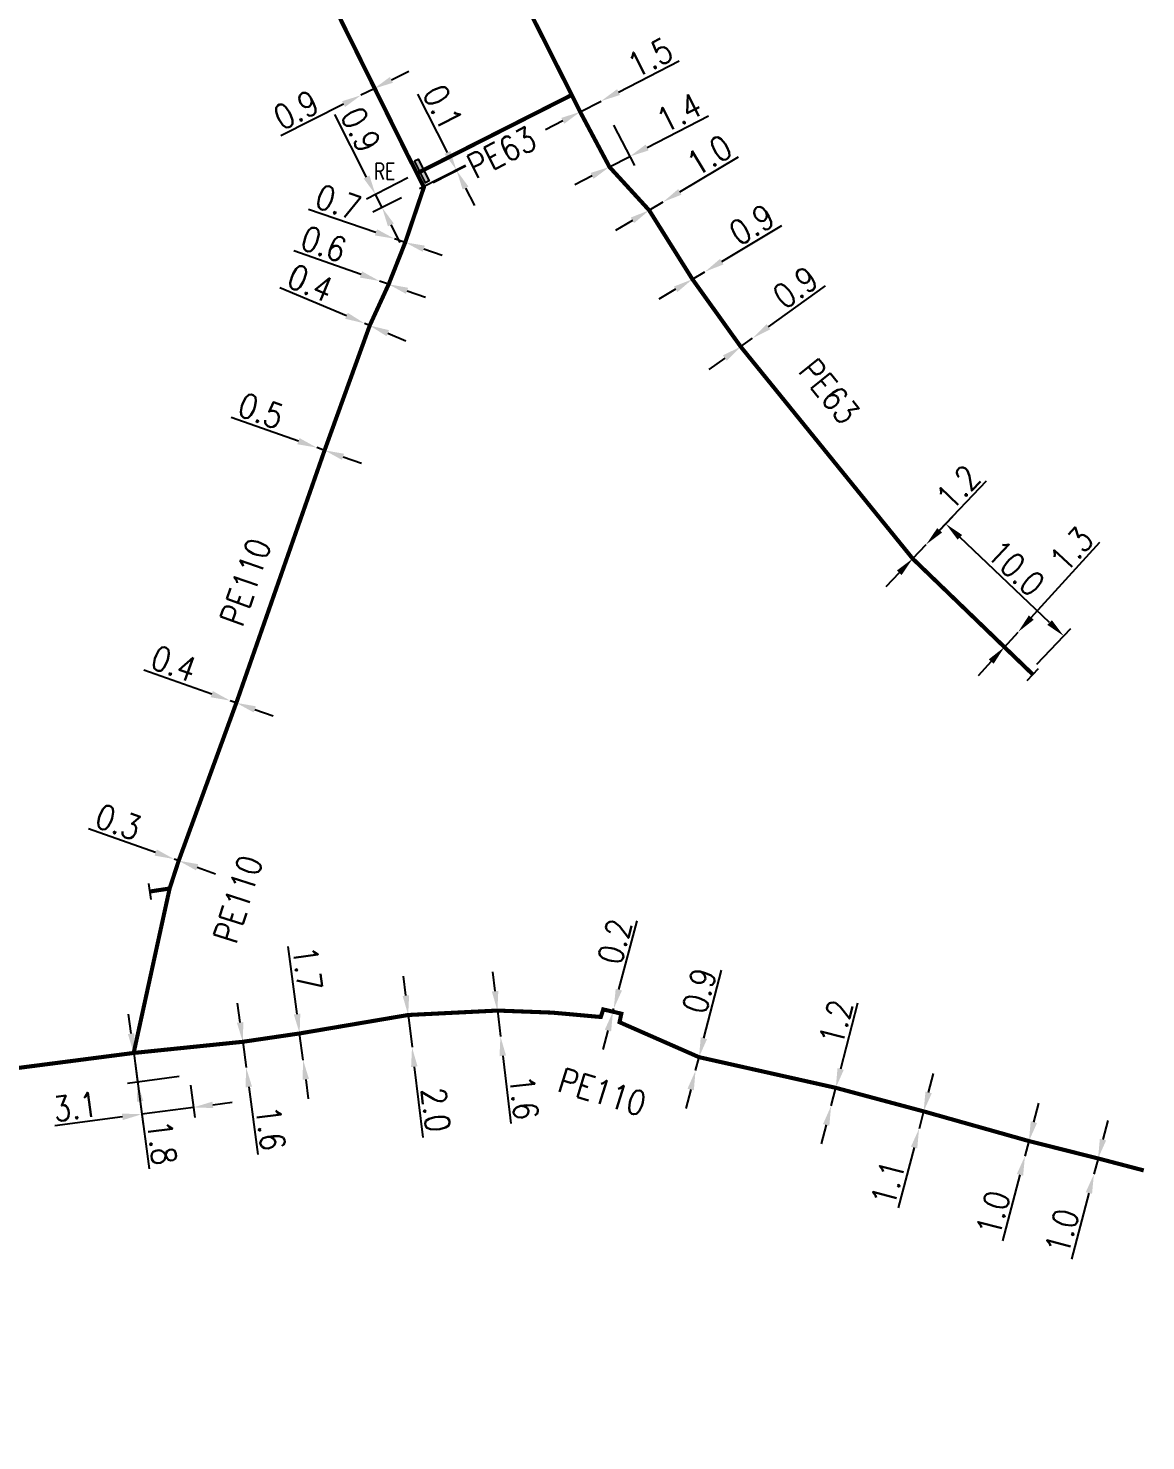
# Model space of a CAD drawing. Header units: millimetres. Extents: x 108996 to 110000, y 121000 to 122001.
# Drawn here: x 109931.5 to 110000.1, y 121581.3 to 121668 of the extents above; entities that cross this region are included whole.
import ezdxf
from ezdxf.enums import TextEntityAlignment as Align

# ---------------------------------------------------------------- set-up
doc = ezdxf.new("R2010")
doc.units = ezdxf.units.MM
doc.header["$PDMODE"] = 34
doc.linetypes.add('L_100_PE', pattern=[14, 10, -1.5, 1, -1.5])
doc.layers.get('0').update_dxf_attribs({"linetype": 'CONTINUOUS'})
doc.layers.get('Defpoints').update_dxf_attribs({"linetype": 'CONTINUOUS'})
doc.layers.add('L_140', color=3, linetype='CONTINUOUS')
doc.layers.add('L_340', color=7, linetype='CONTINUOUS')
doc.styles.get("Standard").update_dxf_attribs({"font": 'romans.shx', "width": 0.85})
doc.dimstyles.get("Standard").update_dxf_attribs({"dimtxt": 1.5, "dimasz": 1.2, "dimexe": 0.625, "dimexo": 0.625, "dimgap": 0.25, "dimtad": 1, "dimdec": 1, "dimzin": 0, "dimdsep": 46, "dimtxsty": 'Standard', "dimcen": -0.5, "dimadec": 0, "dimazin": 0, "dimtfac": 1, "dimtdec": 1, "dimtmove": 0, "dimatfit": 3, "dimfxl": 0, "dimtolj": 1, "dimtzin": 0, "dimarcsym": 0})

# ---------------------------------------------------------------- blocks, each defined once
blk = doc.blocks.new('*D28')
at = {"layer": 'Defpoints', "color": 0, "linetype": 'Continuous', "transparency": 16777216}
for p in [(109937.982, 121605.098), (109938.219, 121603.313), (109941.391, 121603.734)]:
    blk.add_point(p, dxfattribs=at)
at = {"layer": 'L_140', "color": 0, "linetype": 'Continuous', "lineweight": -2, "transparency": 16777216}
for p, q in [((109937.824, 121606.287), (109937.667, 121607.477)), ((109937.982, 121605.098), (109938.219, 121603.313)), ((109938.602, 121605.18), (109938.602, 121605.18)), ((109940.771, 121603.652), (109937.599, 121603.231)), ((109938.376, 121602.124), (109938.927, 121597.971))]:
    blk.add_line(p, q, dxfattribs=at)
at = {"layer": 'L_140', "color": 0, "linetype": 'Continuous', "transparency": 16777216}
for points in [[(109938.023, 121606.313), (109937.626, 121606.261), (109937.982, 121605.098)], [(109938.574, 121602.15), (109938.178, 121602.097), (109938.219, 121603.313)]]:
    blk.add_solid(points, dxfattribs=at)
at = {"layer": 'L_140', "color": 0, "linetype": 'Continuous', "transparency": 16777216, "insert": (109939.722, 121599.584), "char_height": 1.5, "attachment_point": 5, "rotation": 277.55012}
blk.add_mtext('\\A1;1.8', dxfattribs=at)
blk = doc.blocks.new('*D29')
at = {"layer": 'Defpoints', "color": 0, "linetype": 'Continuous', "transparency": 16777216}
for p in [(109937.982, 121605.098), (109941.391, 121603.734), (109941.653, 121601.754)]:
    blk.add_point(p, dxfattribs=at)
at = {"layer": 'L_140', "color": 0, "linetype": 'Continuous', "lineweight": -2, "transparency": 16777216}
for p, q in [((109938.064, 121604.478), (109938.563, 121600.713)), ((109941.473, 121603.114), (109941.735, 121601.134)), ((109941.653, 121601.754), (109938.481, 121601.333)), ((109942.843, 121601.911), (109944.032, 121602.069)), ((109937.291, 121601.175), (109933.138, 121600.625))]:
    blk.add_line(p, q, dxfattribs=at)
at = {"layer": 'L_140', "color": 0, "linetype": 'Continuous', "transparency": 16777216}
for points in [[(109942.817, 121602.109), (109942.869, 121601.713), (109941.653, 121601.754)], [(109937.265, 121601.374), (109937.318, 121600.977), (109938.481, 121601.333)]]:
    blk.add_solid(points, dxfattribs=at)
at = {"layer": 'L_140', "color": 0, "linetype": 'Continuous', "transparency": 16777216, "insert": (109934.398, 121601.801), "char_height": 1.5, "attachment_point": 5, "rotation": 7.55012}
blk.add_mtext('\\A1;3.1', dxfattribs=at)
blk = doc.blocks.new('*D56')
at = {"layer": 'Defpoints', "color": 0, "linetype": 'Continuous', "transparency": 16777216}
for p in [(109955.376, 121659.124), (109954.98, 121657.915), (109953.232, 121657.029)]:
    blk.add_point(p, dxfattribs=at)
at = {"layer": 'L_140', "color": 0, "linetype": 'Continuous', "lineweight": -2, "transparency": 16777216}
for p, q in [((109952.283, 121658.902), (109950.334, 121662.747)), ((109954.819, 121658.842), (109952.268, 121657.549)), ((109954.423, 121657.632), (109952.675, 121656.746)), ((109953.232, 121657.029), (109952.825, 121657.831)), ((109953.775, 121655.958), (109954.317, 121654.888))]:
    blk.add_line(p, q, dxfattribs=at)
at = {"layer": 'L_140', "color": 0, "linetype": 'Continuous', "transparency": 16777216}
for points in [[(109952.461, 121658.992), (109952.104, 121658.811), (109952.825, 121657.831)], [(109953.953, 121656.049), (109953.596, 121655.868), (109953.232, 121657.029)]]:
    blk.add_solid(points, dxfattribs=at)
at = {"layer": 'L_140', "color": 0, "linetype": 'Continuous', "transparency": 16777216, "insert": (109951.929, 121661.812), "char_height": 1.5, "attachment_point": 5, "rotation": 296.87646}
blk.add_mtext('\\A1;0.9', dxfattribs=at)
blk = doc.blocks.new('*D57')
at = {"layer": 'Defpoints', "color": 0, "linetype": 'Continuous', "transparency": 16777216}
for p in [(109953.995, 121655.113), (109953.995, 121655.113), (109954.657, 121654.886)]:
    blk.add_point(p, dxfattribs=at)
at = {"layer": 'L_140', "color": 0, "linetype": 'Continuous', "lineweight": -2, "transparency": 16777216}
for p, q in [((109952.86, 121655.501), (109948.724, 121656.916)), ((109954.657, 121654.886), (109953.995, 121655.113)), ((109955.793, 121654.498), (109956.928, 121654.109))]:
    blk.add_line(p, q, dxfattribs=at)
at = {"layer": 'L_140', "color": 0, "linetype": 'Continuous', "transparency": 16777216}
for points in [[(109952.924, 121655.69), (109952.795, 121655.312), (109953.995, 121655.113)], [(109955.858, 121654.687), (109955.728, 121654.308), (109954.657, 121654.886)]]:
    blk.add_solid(points, dxfattribs=at)
at = {"layer": 'L_140', "color": 0, "linetype": 'Continuous', "transparency": 16777216, "insert": (109950.548, 121657.349), "char_height": 1.5, "attachment_point": 5, "rotation": 341.11273}
blk.add_mtext('\\A1;0.7', dxfattribs=at)
blk = doc.blocks.new('*D58')
at = {"layer": 'Defpoints', "color": 0, "linetype": 'Continuous', "transparency": 16777216}
for p in [(109952.152, 121649.913), (109952.152, 121649.913), (109952.475, 121649.777)]:
    blk.add_point(p, dxfattribs=at)
at = {"layer": 'L_140', "color": 0, "linetype": 'Continuous', "lineweight": -2, "transparency": 16777216}
for p, q in [((109951.046, 121650.378), (109946.961, 121652.098)), ((109952.475, 121649.777), (109952.152, 121649.913)), ((109953.581, 121649.312), (109954.687, 121648.846))]:
    blk.add_line(p, q, dxfattribs=at)
at = {"layer": 'L_140', "color": 0, "linetype": 'Continuous', "transparency": 16777216}
for points in [[(109951.124, 121650.563), (109950.968, 121650.194), (109952.152, 121649.913)], [(109953.658, 121649.496), (109953.503, 121649.127), (109952.475, 121649.777)]]:
    blk.add_solid(points, dxfattribs=at)
at = {"layer": 'L_140', "color": 0, "linetype": 'Continuous', "transparency": 16777216, "insert": (109948.838, 121652.392), "char_height": 1.5, "attachment_point": 5, "rotation": 337.17592}
blk.add_mtext('\\A1;0.4', dxfattribs=at)
blk = doc.blocks.new('*D59')
at = {"layer": 'Defpoints', "color": 0, "linetype": 'Continuous', "transparency": 16777216}
for p in [(109949.231, 121642.278), (109949.231, 121642.278), (109949.703, 121642.113)]:
    blk.add_point(p, dxfattribs=at)
at = {"layer": 'L_140', "color": 0, "linetype": 'Continuous', "lineweight": -2, "transparency": 16777216}
for p, q in [((109948.099, 121642.676), (109943.974, 121644.123)), ((109949.703, 121642.113), (109949.231, 121642.278)), ((109950.835, 121641.716), (109951.967, 121641.318))]:
    blk.add_line(p, q, dxfattribs=at)
at = {"layer": 'L_140', "color": 0, "linetype": 'Continuous', "transparency": 16777216}
for points in [[(109948.165, 121642.864), (109948.032, 121642.487), (109949.231, 121642.278)], [(109950.901, 121641.904), (109950.769, 121641.527), (109949.703, 121642.113)]]:
    blk.add_solid(points, dxfattribs=at)
at = {"layer": 'L_140', "color": 0, "linetype": 'Continuous', "transparency": 16777216, "insert": (109945.801, 121644.542), "char_height": 1.5, "attachment_point": 5, "rotation": 340.66739}
blk.add_mtext('\\A1;0.5', dxfattribs=at)
blk = doc.blocks.new('*D60')
at = {"layer": 'Defpoints', "color": 0, "linetype": 'Continuous', "transparency": 16777216}
for p in [(109943.908, 121626.736), (109943.908, 121626.736), (109944.285, 121626.603)]:
    blk.add_point(p, dxfattribs=at)
at = {"layer": 'L_140', "color": 0, "linetype": 'Continuous', "lineweight": -2, "transparency": 16777216}
for p, q in [((109942.777, 121627.136), (109938.598, 121628.614)), ((109944.285, 121626.603), (109943.908, 121626.736)), ((109945.417, 121626.203), (109946.548, 121625.803))]:
    blk.add_line(p, q, dxfattribs=at)
at = {"layer": 'L_140', "color": 0, "linetype": 'Continuous', "transparency": 16777216}
for points in [[(109942.844, 121627.325), (109942.71, 121626.948), (109943.908, 121626.736)], [(109945.483, 121626.391), (109945.35, 121626.014), (109944.285, 121626.603)]]:
    blk.add_solid(points, dxfattribs=at)
at = {"layer": 'L_140', "color": 0, "linetype": 'Continuous', "transparency": 16777216, "insert": (109940.455, 121629.018), "char_height": 1.5, "attachment_point": 5, "rotation": 340.52329}
blk.add_mtext('\\A1;0.4', dxfattribs=at)
blk = doc.blocks.new('*D61')
at = {"layer": 'Defpoints', "color": 0, "linetype": 'Continuous', "transparency": 16777216}
for p in [(109940.463, 121617.007), (109940.463, 121617.007), (109940.746, 121616.906)]:
    blk.add_point(p, dxfattribs=at)
at = {"layer": 'L_140', "color": 0, "linetype": 'Continuous', "lineweight": -2, "transparency": 16777216}
for p, q in [((109939.332, 121617.408), (109935.213, 121618.869)), ((109940.746, 121616.906), (109940.463, 121617.007)), ((109941.877, 121616.505), (109943.008, 121616.104))]:
    blk.add_line(p, q, dxfattribs=at)
at = {"layer": 'L_140', "color": 0, "linetype": 'Continuous', "transparency": 16777216}
for points in [[(109939.399, 121617.596), (109939.266, 121617.219), (109940.463, 121617.007)], [(109941.944, 121616.693), (109941.81, 121616.317), (109940.746, 121616.906)]]:
    blk.add_solid(points, dxfattribs=at)
at = {"layer": 'L_140', "color": 0, "linetype": 'Continuous', "transparency": 16777216, "insert": (109937.041, 121619.282), "char_height": 1.5, "attachment_point": 5, "rotation": 340.46584}
blk.add_mtext('\\A1;0.3', dxfattribs=at)
blk = doc.blocks.new('*D62')
at = {"layer": 'Defpoints', "color": 0, "linetype": 'Continuous', "transparency": 16777216}
for p in [(109951.936, 121663.92), (109951.936, 121663.92), (109954.79, 121660.28)]:
    blk.add_point(p, dxfattribs=at)
at = {"layer": 'L_140', "color": 0, "linetype": 'Continuous', "lineweight": -2, "transparency": 16777216}
for p, q in [((109954.508, 121660.838), (109952.457, 121664.885)), ((109953.81, 121664.87), (109954.88, 121665.412)), ((109952.739, 121664.327), (109951.936, 121663.92)), ((109950.866, 121663.378), (109947.021, 121661.429))]:
    blk.add_line(p, q, dxfattribs=at)
at = {"layer": 'L_140', "color": 0, "linetype": 'Continuous', "transparency": 16777216}
for points in [[(109953.719, 121665.048), (109953.9, 121664.691), (109952.739, 121664.327)], [(109950.776, 121663.556), (109950.956, 121663.2), (109951.936, 121663.92)]]:
    blk.add_solid(points, dxfattribs=at)
at = {"layer": 'L_140', "color": 0, "linetype": 'Continuous', "transparency": 16777216, "insert": (109947.956, 121663.024), "char_height": 1.5, "attachment_point": 5, "rotation": 26.87646}
blk.add_mtext('\\A1;0.9', dxfattribs=at)
blk = doc.blocks.new('*D63')
at = {"layer": 'Defpoints', "color": 0, "linetype": 'Continuous', "transparency": 16777216}
for p in [(109953.074, 121652.513), (109953.074, 121652.513), (109953.639, 121652.312)]:
    blk.add_point(p, dxfattribs=at)
at = {"layer": 'L_140', "color": 0, "linetype": 'Continuous', "lineweight": -2, "transparency": 16777216}
for p, q in [((109951.943, 121652.914), (109947.822, 121654.374)), ((109953.639, 121652.312), (109953.074, 121652.513)), ((109954.77, 121651.911), (109955.901, 121651.511))]:
    blk.add_line(p, q, dxfattribs=at)
at = {"layer": 'L_140', "color": 0, "linetype": 'Continuous', "transparency": 16777216}
for points in [[(109952.009, 121653.102), (109951.876, 121652.725), (109953.074, 121652.513)], [(109954.837, 121652.1), (109954.703, 121651.723), (109953.639, 121652.312)]]:
    blk.add_solid(points, dxfattribs=at)
at = {"layer": 'L_140', "color": 0, "linetype": 'Continuous', "transparency": 16777216, "insert": (109949.651, 121654.787), "char_height": 1.5, "attachment_point": 5, "rotation": 340.48361}
blk.add_mtext('\\A1;0.6', dxfattribs=at)
blk = doc.blocks.new('*D64')
at = {"layer": 'Defpoints', "color": 0, "linetype": 'Continuous', "transparency": 16777216}
for p in [(109944.68, 121605.784), (109944.89, 121604.197), (109944.89, 121604.197)]:
    blk.add_point(p, dxfattribs=at)
at = {"layer": 'L_140', "color": 0, "linetype": 'Continuous', "lineweight": -2, "transparency": 16777216}
for p, q in [((109944.522, 121606.973), (109944.364, 121608.163)), ((109944.68, 121605.784), (109944.89, 121604.197)), ((109945.048, 121603.008), (109945.598, 121598.855))]:
    blk.add_line(p, q, dxfattribs=at)
at = {"layer": 'L_140', "color": 0, "linetype": 'Continuous', "transparency": 16777216}
for points in [[(109944.72, 121606.999), (109944.324, 121606.947), (109944.68, 121605.784)], [(109945.246, 121603.034), (109944.849, 121602.982), (109944.89, 121604.197)]]:
    blk.add_solid(points, dxfattribs=at)
at = {"layer": 'L_140', "color": 0, "linetype": 'Continuous', "transparency": 16777216, "insert": (109946.393, 121600.468), "char_height": 1.5, "attachment_point": 5, "rotation": 277.55012}
blk.add_mtext('\\A1;1.6', dxfattribs=at)
blk = doc.blocks.new('*D65')
at = {"layer": 'Defpoints', "color": 0, "linetype": 'Continuous', "transparency": 16777216}
for p in [(109948.172, 121606.297), (109948.389, 121604.661), (109948.389, 121604.661)]:
    blk.add_point(p, dxfattribs=at)
at = {"layer": 'L_140', "color": 0, "linetype": 'Continuous', "lineweight": -2, "transparency": 16777216}
for p, q in [((109948.015, 121607.487), (109947.464, 121611.639)), ((109948.389, 121604.661), (109948.172, 121606.297)), ((109948.547, 121603.472), (109948.705, 121602.282))]:
    blk.add_line(p, q, dxfattribs=at)
at = {"layer": 'L_140', "color": 0, "linetype": 'Continuous', "transparency": 16777216}
for points in [[(109948.213, 121607.513), (109947.816, 121607.46), (109948.172, 121606.297)], [(109948.745, 121603.498), (109948.349, 121603.445), (109948.389, 121604.661)]]:
    blk.add_solid(points, dxfattribs=at)
at = {"layer": 'L_140', "color": 0, "linetype": 'Continuous', "transparency": 16777216, "insert": (109948.652, 121610.289), "char_height": 1.5, "attachment_point": 5, "rotation": 277.55012}
blk.add_mtext('\\A1;1.7', dxfattribs=at)
blk = doc.blocks.new('*D66')
at = {"layer": 'Defpoints', "color": 0, "linetype": 'Continuous', "transparency": 16777216}
for p in [(109954.838, 121607.43), (109955.073, 121605.444), (109955.073, 121605.444)]:
    blk.add_point(p, dxfattribs=at)
at = {"layer": 'L_140', "color": 0, "linetype": 'Continuous', "lineweight": -2, "transparency": 16777216}
for p, q in [((109954.697, 121608.621), (109954.556, 121609.813)), ((109954.838, 121607.43), (109955.073, 121605.444)), ((109955.214, 121604.252), (109955.728, 121599.911))]:
    blk.add_line(p, q, dxfattribs=at)
at = {"layer": 'L_140', "color": 0, "linetype": 'Continuous', "transparency": 16777216}
for points in [[(109954.895, 121608.645), (109954.498, 121608.598), (109954.838, 121607.43)], [(109955.412, 121604.275), (109955.015, 121604.228), (109955.073, 121605.444)]]:
    blk.add_solid(points, dxfattribs=at)
at = {"layer": 'L_140', "color": 0, "linetype": 'Continuous', "transparency": 16777216, "insert": (109956.534, 121601.603), "char_height": 1.5, "attachment_point": 5, "rotation": 276.74913}
blk.add_mtext('\\A1;2.0', dxfattribs=at)
blk = doc.blocks.new('*D67')
at = {"layer": 'Defpoints', "color": 0, "linetype": 'Continuous', "transparency": 16777216}
for p in [(109960.315, 121607.702), (109960.503, 121606.113), (109960.503, 121606.113)]:
    blk.add_point(p, dxfattribs=at)
at = {"layer": 'L_140', "color": 0, "linetype": 'Continuous', "lineweight": -2, "transparency": 16777216}
for p, q in [((109960.174, 121608.893), (109960.033, 121610.085)), ((109960.315, 121607.702), (109960.503, 121606.113)), ((109960.644, 121604.921), (109961.136, 121600.761))]:
    blk.add_line(p, q, dxfattribs=at)
at = {"layer": 'L_140', "color": 0, "linetype": 'Continuous', "transparency": 16777216}
for points in [[(109960.372, 121608.917), (109959.975, 121608.87), (109960.315, 121607.702)], [(109960.842, 121604.945), (109960.445, 121604.898), (109960.503, 121606.113)]]:
    blk.add_solid(points, dxfattribs=at)
at = {"layer": 'L_140', "color": 0, "linetype": 'Continuous', "transparency": 16777216, "insert": (109961.954, 121602.363), "char_height": 1.5, "attachment_point": 5, "rotation": 276.74913}
blk.add_mtext('\\A1;1.6', dxfattribs=at)
blk = doc.blocks.new('*D68')
at = {"layer": 'Defpoints', "color": 0, "linetype": 'Continuous', "transparency": 16777216}
for p in [(109981.093, 121602.956), (109980.805, 121601.842), (109980.805, 121601.842)]:
    blk.add_point(p, dxfattribs=at)
at = {"layer": 'L_140', "color": 0, "linetype": 'Continuous', "lineweight": -2, "transparency": 16777216}
for p, q in [((109981.393, 121604.118), (109982.441, 121608.174)), ((109980.805, 121601.842), (109981.093, 121602.956)), ((109980.505, 121600.68), (109980.205, 121599.519))]:
    blk.add_line(p, q, dxfattribs=at)
at = {"layer": 'L_140', "color": 0, "linetype": 'Continuous', "transparency": 16777216}
for points in [[(109981.199, 121604.168), (109981.587, 121604.068), (109981.093, 121602.956)], [(109980.311, 121600.731), (109980.698, 121600.63), (109980.805, 121601.842)]]:
    blk.add_solid(points, dxfattribs=at)
at = {"layer": 'L_140', "color": 0, "linetype": 'Continuous', "transparency": 16777216, "insert": (109981.099, 121606.977), "char_height": 1.5, "attachment_point": 5, "rotation": 75.51316}
blk.add_mtext('\\A1;1.2', dxfattribs=at)
blk = doc.blocks.new('*D69')
at = {"layer": 'Defpoints', "color": 0, "linetype": 'Continuous', "transparency": 16777216}
for p in [(109986.487, 121601.51), (109986.207, 121600.447), (109986.207, 121600.447)]:
    blk.add_point(p, dxfattribs=at)
at = {"layer": 'L_140', "color": 0, "linetype": 'Continuous', "lineweight": -2, "transparency": 16777216}
for p, q in [((109986.793, 121602.671), (109987.099, 121603.831)), ((109986.487, 121601.51), (109986.207, 121600.447)), ((109985.901, 121599.286), (109984.925, 121595.588))]:
    blk.add_line(p, q, dxfattribs=at)
at = {"layer": 'L_140', "color": 0, "linetype": 'Continuous', "transparency": 16777216}
for points in [[(109986.6, 121602.722), (109986.987, 121602.62), (109986.487, 121601.51)], [(109985.707, 121599.337), (109986.094, 121599.235), (109986.207, 121600.447)]]:
    blk.add_solid(points, dxfattribs=at)
at = {"layer": 'L_140', "color": 0, "linetype": 'Continuous', "transparency": 16777216, "insert": (109984.293, 121597.112), "char_height": 1.5, "attachment_point": 5, "rotation": 75.22755}
blk.add_mtext('\\A1;1.1', dxfattribs=at)
blk = doc.blocks.new('*D70')
at = {"layer": 'Defpoints', "color": 0, "linetype": 'Continuous', "transparency": 16777216}
for p in [(109992.951, 121599.687), (109992.709, 121598.769), (109992.709, 121598.769)]:
    blk.add_point(p, dxfattribs=at)
at = {"layer": 'L_140', "color": 0, "linetype": 'Continuous', "lineweight": -2, "transparency": 16777216}
for p, q in [((109993.257, 121600.848), (109993.563, 121602.008)), ((109992.951, 121599.687), (109992.709, 121598.769)), ((109992.403, 121597.609), (109991.334, 121593.558))]:
    blk.add_line(p, q, dxfattribs=at)
at = {"layer": 'L_140', "color": 0, "linetype": 'Continuous', "transparency": 16777216}
for points in [[(109993.063, 121600.899), (109993.45, 121600.797), (109992.951, 121599.687)], [(109992.209, 121597.66), (109992.596, 121597.558), (109992.709, 121598.769)]]:
    blk.add_solid(points, dxfattribs=at)
at = {"layer": 'L_140', "color": 0, "linetype": 'Continuous', "transparency": 16777216, "insert": (109990.749, 121595.258), "char_height": 1.5, "attachment_point": 5, "rotation": 75.22755}
blk.add_mtext('\\A1;1.0', dxfattribs=at)
blk = doc.blocks.new('*D71')
at = {"layer": 'Defpoints', "color": 0, "linetype": 'Continuous', "transparency": 16777216}
for p in [(109997.196, 121598.62), (109996.941, 121597.653), (109996.941, 121597.653)]:
    blk.add_point(p, dxfattribs=at)
at = {"layer": 'L_140', "color": 0, "linetype": 'Continuous', "lineweight": -2, "transparency": 16777216}
for p, q in [((109997.502, 121599.78), (109997.808, 121600.94)), ((109997.196, 121598.62), (109996.941, 121597.653)), ((109996.635, 121596.493), (109995.567, 121592.442))]:
    blk.add_line(p, q, dxfattribs=at)
at = {"layer": 'L_140', "color": 0, "linetype": 'Continuous', "transparency": 16777216}
for points in [[(109997.308, 121599.831), (109997.695, 121599.729), (109997.196, 121598.62)], [(109996.441, 121596.544), (109996.828, 121596.442), (109996.941, 121597.653)]]:
    blk.add_solid(points, dxfattribs=at)
at = {"layer": 'L_140', "color": 0, "linetype": 'Continuous', "transparency": 16777216, "insert": (109994.981, 121594.142), "char_height": 1.5, "attachment_point": 5, "rotation": 75.22755}
blk.add_mtext('\\A1;1.0', dxfattribs=at)
blk = doc.blocks.new('*D72')
at = {"layer": 'Defpoints', "color": 0, "linetype": 'Continuous', "transparency": 16777216}
for p in [(109987.846, 121637.597), (109986.642, 121636.331), (109993.012, 121628.518)]:
    blk.add_point(p, dxfattribs=at)
at = {"layer": 'L_340', "color": 0, "linetype": 'Continuous', "lineweight": -2, "transparency": 16777216}
for p, q in [((109987.073, 121636.784), (109988.277, 121638.05)), ((109994.223, 121631.534), (109988.716, 121636.771)), ((109993.443, 121628.971), (109995.524, 121631.16))]:
    blk.add_line(p, q, dxfattribs=at)
at = {"layer": 'L_340', "color": 0, "linetype": 'Continuous', "transparency": 16777216}
for points in [[(109988.853, 121636.915), (109988.578, 121636.626), (109987.846, 121637.597)], [(109994.361, 121631.679), (109994.086, 121631.389), (109995.093, 121630.707)]]:
    blk.add_solid(points, dxfattribs=at)
at = {"layer": 'L_340', "color": 0, "linetype": 'Continuous', "transparency": 16777216, "insert": (109992.159, 121634.877), "char_height": 1.5, "attachment_point": 5, "rotation": 316.44359}
blk.add_mtext('\\A1;10.0', dxfattribs=at)
blk = doc.blocks.new('*D73')
at = {"layer": 'Defpoints', "color": 0, "linetype": 'Continuous', "transparency": 16777216}
for p in [(109992.288, 121630.953), (109992.288, 121630.953), (109991.446, 121630.029)]:
    blk.add_point(p, dxfattribs=at)
at = {"layer": 'L_140', "color": 0, "linetype": 'Continuous', "lineweight": -2, "transparency": 16777216}
for p, q in [((109993.097, 121631.84), (109997.315, 121636.466)), ((109991.446, 121630.029), (109992.288, 121630.953)), ((109990.638, 121629.142), (109989.829, 121628.255))]:
    blk.add_line(p, q, dxfattribs=at)
at = {"layer": 'L_140', "color": 0, "linetype": 'Continuous', "transparency": 16777216}
for points in [[(109992.949, 121631.974), (109993.245, 121631.705), (109992.288, 121630.953)], [(109990.49, 121629.277), (109990.786, 121629.007), (109991.446, 121630.029)]]:
    blk.add_solid(points, dxfattribs=at)
at = {"layer": 'L_140', "color": 0, "linetype": 'Continuous', "transparency": 16777216, "insert": (109995.569, 121636.035), "char_height": 1.5, "attachment_point": 5, "rotation": 47.64652}
blk.add_mtext('\\A1;1.3', dxfattribs=at)
blk = doc.blocks.new('*D74')
at = {"layer": 'Defpoints', "color": 0, "linetype": 'Continuous', "transparency": 16777216}
for p in [(109986.642, 121636.331), (109986.642, 121636.331), (109985.815, 121635.461)]:
    blk.add_point(p, dxfattribs=at)
at = {"layer": 'L_140', "color": 0, "linetype": 'Continuous', "lineweight": -2, "transparency": 16777216}
for p, q in [((109987.469, 121637.201), (109990.355, 121640.237)), ((109985.815, 121635.461), (109986.642, 121636.331)), ((109984.988, 121634.592), (109984.161, 121633.722))]:
    blk.add_line(p, q, dxfattribs=at)
at = {"layer": 'L_140', "color": 0, "linetype": 'Continuous', "transparency": 16777216}
for points in [[(109987.324, 121637.338), (109987.614, 121637.063), (109986.642, 121636.331)], [(109984.843, 121634.73), (109985.133, 121634.454), (109985.815, 121635.461)]]:
    blk.add_solid(points, dxfattribs=at)
at = {"layer": 'L_140', "color": 0, "linetype": 'Continuous', "transparency": 16777216, "insert": (109988.601, 121639.843), "char_height": 1.5, "attachment_point": 5, "rotation": 46.44359}
blk.add_mtext('\\A1;1.2', dxfattribs=at)
blk = doc.blocks.new('*D75')
at = {"layer": 'Defpoints', "color": 0, "linetype": 'Continuous', "transparency": 16777216}
for p in [(109975.254, 121648.482), (109975.986, 121649.006), (109975.986, 121649.006)]:
    blk.add_point(p, dxfattribs=at)
at = {"layer": 'L_140', "color": 0, "linetype": 'Continuous', "lineweight": -2, "transparency": 16777216}
for p, q in [((109976.961, 121649.705), (109980.465, 121652.216)), ((109975.254, 121648.482), (109975.986, 121649.006)), ((109974.279, 121647.783), (109973.304, 121647.084))]:
    blk.add_line(p, q, dxfattribs=at)
at = {"layer": 'L_140', "color": 0, "linetype": 'Continuous', "transparency": 16777216}
for points in [[(109976.845, 121649.867), (109977.078, 121649.542), (109975.986, 121649.006)], [(109974.162, 121647.945), (109974.395, 121647.62), (109975.254, 121648.482)]]:
    blk.add_solid(points, dxfattribs=at)
at = {"layer": 'L_140', "color": 0, "linetype": 'Continuous', "transparency": 16777216, "insert": (109978.618, 121652.123), "char_height": 1.5, "attachment_point": 5, "rotation": 35.62857}
blk.add_mtext('\\A1;0.9', dxfattribs=at)
blk = doc.blocks.new('*D76')
at = {"layer": 'Defpoints', "color": 0, "linetype": 'Continuous', "transparency": 16777216}
for p in [(109973.062, 121653.085), (109973.062, 121653.085), (109972.291, 121652.622)]:
    blk.add_point(p, dxfattribs=at)
at = {"layer": 'L_140', "color": 0, "linetype": 'Continuous', "lineweight": -2, "transparency": 16777216}
for p, q in [((109974.092, 121653.702), (109977.789, 121655.919)), ((109972.291, 121652.622), (109973.062, 121653.085)), ((109971.261, 121652.005), (109970.232, 121651.388))]:
    blk.add_line(p, q, dxfattribs=at)
at = {"layer": 'L_140', "color": 0, "linetype": 'Continuous', "transparency": 16777216}
for points in [[(109973.989, 121653.874), (109974.194, 121653.531), (109973.062, 121653.085)], [(109971.158, 121652.177), (109971.364, 121651.834), (109972.291, 121652.622)]]:
    blk.add_solid(points, dxfattribs=at)
at = {"layer": 'L_140', "color": 0, "linetype": 'Continuous', "transparency": 16777216, "insert": (109975.94, 121655.977), "char_height": 1.5, "attachment_point": 5, "rotation": 30.94692}
blk.add_mtext('\\A1;0.9', dxfattribs=at)
blk = doc.blocks.new('*D77')
at = {"layer": 'Defpoints', "color": 0, "linetype": 'Continuous', "transparency": 16777216}
for p in [(109970.492, 121657.372), (109970.492, 121657.372), (109969.635, 121656.857)]:
    blk.add_point(p, dxfattribs=at)
at = {"layer": 'L_140', "color": 0, "linetype": 'Continuous', "lineweight": -2, "transparency": 16777216}
for p, q in [((109971.521, 121657.989), (109975.114, 121660.143)), ((109969.635, 121656.857), (109970.492, 121657.372)), ((109968.605, 121656.24), (109967.576, 121655.623))]:
    blk.add_line(p, q, dxfattribs=at)
at = {"layer": 'L_140', "color": 0, "linetype": 'Continuous', "transparency": 16777216}
for points in [[(109971.419, 121658.16), (109971.624, 121657.817), (109970.492, 121657.372)], [(109968.503, 121656.412), (109968.708, 121656.069), (109969.635, 121656.857)]]:
    blk.add_solid(points, dxfattribs=at)
at = {"layer": 'L_140', "color": 0, "linetype": 'Continuous', "transparency": 16777216, "insert": (109973.318, 121660.232), "char_height": 1.5, "attachment_point": 5, "rotation": 30.94692}
blk.add_mtext('\\A1;1.0', dxfattribs=at)
blk = doc.blocks.new('*D78')
at = {"layer": 'Defpoints', "color": 0, "linetype": 'Continuous', "transparency": 16777216}
for p in [(109966.687, 121663.567), (109966.687, 121663.567), (109965.397, 121662.903)]:
    blk.add_point(p, dxfattribs=at)
at = {"layer": 'L_140', "color": 0, "linetype": 'Continuous', "lineweight": -2, "transparency": 16777216}
for p, q in [((109967.753, 121664.117), (109971.478, 121666.035)), ((109965.397, 121662.903), (109966.687, 121663.567)), ((109964.331, 121662.354), (109963.264, 121661.804))]:
    blk.add_line(p, q, dxfattribs=at)
at = {"layer": 'L_140', "color": 0, "linetype": 'Continuous', "transparency": 16777216}
for points in [[(109967.662, 121664.295), (109967.845, 121663.939), (109966.687, 121663.567)], [(109964.239, 121662.532), (109964.422, 121662.176), (109965.397, 121662.903)]]:
    blk.add_solid(points, dxfattribs=at)
at = {"layer": 'L_140', "color": 0, "linetype": 'Continuous', "transparency": 16777216, "insert": (109969.691, 121666.24), "char_height": 1.5, "attachment_point": 5, "rotation": 27.25233}
blk.add_mtext('\\A1;1.5', dxfattribs=at)
blk = doc.blocks.new('L_340_07')
at = {"color": 0, "linetype": 'Continuous', "const_width": 0.25, "flags": 128}
blk.add_lwpolyline([(0, 0), (1.25, 0)], dxfattribs=at)
at = {"color": 0, "linetype": 'Continuous', "flags": 128}
blk.add_lwpolyline([(1.25, -0.5), (1.25, 0.5)], dxfattribs=at)
at = {"color": 0, "linetype": 'Continuous', "width": 0.75, "flags": 3}
for tag, p in [('DEF_LEG', (0.723, -3.465)), ('DEF_COUP', (0.723, -5.965)), ('DEF_TYPE', (0.723, -8.465))]:
    blk.add_attdef(tag, text='', height=1.2, dxfattribs=at).set_placement(p, align=Align.MIDDLE)
blk = doc.blocks.new('L_340_21')
at = {"linetype": 'Continuous'}
blk.add_hatch(color=0, dxfattribs=at).paths.add_polyline_path([(0.125, 0.75), (-0.125, 0.75), (-0.125, -0.75), (0.125, -0.75)])
at = {"color": 0, "linetype": 'Continuous'}
blk.add_lwpolyline([(-0.125, 0.75), (0.125, 0.75), (0.125, -0.75), (-0.125, -0.75)], close=True, dxfattribs=at)
at = {"color": 0, "linetype": 'Continuous', "width": 0.75}
for tag, height, flags, p in [('RE', 1, 8, (0, 2)), ('DEF_LEG', 1.2, 3, (0, -5)), ('DEF_COUP', 1.2, 3, (0, -7.5)), ('DEF_TYPE', 1.2, 3, (0, -10))]:
    blk.add_attdef(tag, text='', height=height, dxfattribs=dict(at, flags=flags)).set_placement(p, align=Align.MIDDLE)
blk = doc.blocks.new('*D92')
at = {"layer": 'Defpoints', "color": 0, "linetype": 'Continuous', "transparency": 16777216}
for p in [(109972.695, 121604.84), (109972.483, 121604.016), (109972.483, 121604.016)]:
    blk.add_point(p, dxfattribs=at)
at = {"layer": 'L_140', "color": 0, "linetype": 'Continuous', "lineweight": -2, "transparency": 16777216}
for p, q in [((109972.994, 121606.002), (109974.069, 121610.176)), ((109972.483, 121604.016), (109972.695, 121604.84)), ((109972.184, 121602.854), (109971.884, 121601.692))]:
    blk.add_line(p, q, dxfattribs=at)
at = {"layer": 'L_140', "color": 0, "linetype": 'Continuous', "transparency": 16777216}
for points in [[(109972.8, 121606.051), (109973.188, 121605.952), (109972.695, 121604.84)], [(109971.99, 121602.904), (109972.377, 121602.804), (109972.483, 121604.016)]]:
    blk.add_solid(points, dxfattribs=at)
at = {"layer": 'L_140', "color": 0, "linetype": 'Continuous', "transparency": 16777216, "insert": (109972.713, 121608.919), "char_height": 1.5, "attachment_point": 5, "rotation": 75.56066}
blk.add_mtext('\\A1;0.9', dxfattribs=at)
blk = doc.blocks.new('*D93')
at = {"layer": 'Defpoints', "color": 0, "linetype": 'Continuous', "transparency": 16777216}
for p in [(109957.793, 121659.34), (109955.804, 121658.276), (109954.98, 121657.915)]:
    blk.add_point(p, dxfattribs=at)
at = {"layer": 'L_140', "color": 0, "linetype": 'Continuous', "lineweight": -2, "transparency": 16777216}
for p, q in [((109957.251, 121660.41), (109955.439, 121663.985)), ((109955.538, 121658.197), (109958.351, 121659.623)), ((109956.362, 121658.559), (109958.373, 121659.578)), ((109957.816, 121659.295), (109957.793, 121659.34)), ((109958.358, 121658.225), (109958.901, 121657.155))]:
    blk.add_line(p, q, dxfattribs=at)
at = {"layer": 'L_140', "color": 0, "linetype": 'Continuous', "transparency": 16777216}
for points in [[(109957.429, 121660.501), (109957.072, 121660.32), (109957.793, 121659.34)], [(109958.536, 121658.316), (109958.18, 121658.135), (109957.816, 121659.295)]]:
    blk.add_solid(points, dxfattribs=at)
at = {"layer": 'L_140', "color": 0, "linetype": 'Continuous', "transparency": 16777216, "insert": (109956.966, 121663.185), "char_height": 1.5, "attachment_point": 5, "rotation": 296.87646}
blk.add_mtext('\\A1;0.1', dxfattribs=at)
blk = doc.blocks.new('*D94')
at = {"layer": 'Defpoints', "color": 0, "linetype": 'Continuous', "transparency": 16777216}
for p in [(109967.163, 121662.642), (109968.441, 121660.162), (109967.196, 121659.521)]:
    blk.add_point(p, dxfattribs=at)
at = {"layer": 'L_140', "color": 0, "linetype": 'Continuous', "lineweight": -2, "transparency": 16777216}
for p, q in [((109969.507, 121660.711), (109973.286, 121662.657)), ((109967.449, 121662.086), (109968.727, 121659.606)), ((109967.196, 121659.521), (109968.441, 121660.162)), ((109966.129, 121658.971), (109965.062, 121658.422))]:
    blk.add_line(p, q, dxfattribs=at)
at = {"layer": 'L_140', "color": 0, "linetype": 'Continuous', "transparency": 16777216}
for points in [[(109969.416, 121660.889), (109969.599, 121660.533), (109968.441, 121660.162)], [(109966.038, 121659.149), (109966.221, 121658.793), (109967.196, 121659.521)]]:
    blk.add_solid(points, dxfattribs=at)
at = {"layer": 'L_140', "color": 0, "linetype": 'Continuous', "transparency": 16777216, "insert": (109971.472, 121662.848), "char_height": 1.5, "attachment_point": 5, "rotation": 27.25233}
blk.add_mtext('\\A1;1.4', dxfattribs=at)
blk = doc.blocks.new('*D166')
at = {"layer": 'Defpoints', "color": 0, "linetype": 'Continuous', "transparency": 16777216}
for p in [(109967.412, 121607.635), (109967.463, 121607.828), (109967.463, 121607.828)]:
    blk.add_point(p, dxfattribs=at)
at = {"layer": 'L_140', "color": 0, "linetype": 'Continuous', "lineweight": -2, "transparency": 16777216}
for p, q in [((109967.771, 121608.988), (109968.893, 121613.213)), ((109967.412, 121607.635), (109967.463, 121607.828)), ((109967.104, 121606.475), (109966.796, 121605.315))]:
    blk.add_line(p, q, dxfattribs=at)
at = {"layer": 'L_140', "color": 0, "linetype": 'Continuous', "transparency": 16777216}
for points in [[(109967.578, 121609.039), (109967.964, 121608.936), (109967.463, 121607.828)], [(109966.91, 121606.526), (109967.297, 121606.423), (109967.412, 121607.635)]]:
    blk.add_solid(points, dxfattribs=at)
at = {"layer": 'L_140', "color": 0, "linetype": 'Continuous', "transparency": 16777216, "insert": (109967.52, 121611.937), "char_height": 1.5, "attachment_point": 5, "rotation": 75.12643}
blk.add_mtext('\\A1;0.2', dxfattribs=at)

msp = doc.modelspace()

# ---------------------------------------------------------------- linework, layer by layer
at = {"layer": 'L_140', "linetype": 'L_100_PE', "const_width": 0.25, "flags": 128}
for points in [[(109882.68, 122000), (109885.884, 121987.322), (109889.042, 121975.07), (109894.345, 121951.589), (109895.632, 121946.308), (109897.207, 121939.843), (109898.311, 121931.188), (109898.726, 121926.366), (109899.274, 121921.831), (109904.655, 121878.5), (109905.037, 121873.857), (109905.392, 121868.539), (109905.688, 121863.758), (109905.954, 121860.164), (109906.101, 121858.168), (109906.494, 121853.217), (109906.494, 121853.217), (109906.994, 121836.25), (109907.314, 121830.495), (109907.722, 121819.808), (109909.928, 121799.141), (109910.04, 121797.554), (109911.987, 121784.661), (109913, 121779.782), (109914.372, 121771.219), (109914.844, 121767.152), (109916.178, 121758.328), (109916.935, 121753.96), (109917.949, 121749.202), (109918.995, 121745.296), (109924.598, 121724.374), (109933.612, 121703.798), (109941.334, 121687.201), (109944.182, 121681.737), (109954.79, 121660.28), (109954.79, 121660.28), (109955.376, 121659.124), (109955.804, 121658.276), (109954.657, 121654.886), (109953.639, 121652.312), (109952.475, 121649.777), (109949.703, 121642.113), (109944.285, 121626.603), (109940.746, 121616.906), (109940.19, 121615.199), (109940.19, 121615.199), (109940.19, 121615.199), (109937.982, 121605.098)], [(109993.012, 121628.518), (109991.446, 121630.029), (109985.815, 121635.461), (109975.254, 121648.482), (109972.291, 121652.622), (109969.635, 121656.857), (109967.196, 121659.521), (109965.397, 121662.903), (109964.88, 121663.941), (109958.107, 121677.384), (109956.456, 121680.821)], [(109955.376, 121659.124), (109955.677, 121659.277), (109964.88, 121663.941)], [(109940.19, 121615.199), (109939.208, 121615.05)], [(109767.298, 121581.404), (109779.221, 121583.145), (109800.793, 121586.014), (109810.29, 121587.171), (109821.274, 121588.635), (109822.687, 121588.92), (109822.687, 121588.92), (109830.817, 121590.006), (109838.97, 121591.079), (109851.662, 121592.965), (109867.596, 121595.542), (109873.743, 121596.354), (109884.581, 121597.752), (109890.383, 121598.64), (109902.666, 121600.518), (109913.21, 121601.883), (109937.982, 121605.098), (109937.982, 121605.098), (109937.982, 121605.098), (109937.982, 121605.098), (109937.982, 121605.098), (109944.68, 121605.784), (109948.172, 121606.297), (109954.838, 121607.43), (109960.315, 121607.702), (109963.681, 121607.576), (109966.665, 121607.307), (109966.814, 121607.774), (109967.926, 121607.51), (109967.815, 121606.986), (109972.695, 121604.84), (109981.093, 121602.956), (109986.487, 121601.51), (109992.951, 121599.687), (109997.196, 121598.62), (110000, 121597.884)]]:
    msp.add_lwpolyline(points, dxfattribs=at)

# ---------------------------------------------------------------- block references
at = {"layer": 'L_340'}
ref = msp.add_blockref('L_340_21', (109955.677, 121659.277), dxfattribs=dict(at, rotation=26.85923121086911))
ref.add_attrib('RE', 'RE', dxfattribs={"layer": '0', "color": 0, "linetype": 'Continuous', "height": 1, "width": 0.75}).set_placement((109953.39, 121659.242), align=Align.MIDDLE)
at = {"layer": 'L_340', "xscale": 0.2}
for p, rotation in [((109993.012, 121628.518), 316.0298185370234), ((109939.208, 121615.05), 188.6331069110143)]:
    msp.add_blockref('L_340_07', p, dxfattribs=dict(at, rotation=rotation))

# ---------------------------------------------------------------- texts
at = {"layer": 'L_140', "linetype": 'Continuous', "width": 0.85}
for s, rotation, p in [('PE63', 26.87646, (109958.97, 121658.762)), ('PE63', 309.04553, (109978.729, 121646.965)), ('PE110', 70.74677, (109944.659, 121631.198)), ('PE110', 72.4007, (109944.277, 121611.713)), ('PE110', 343.01077, (109963.923, 121602.782))]:
    msp.add_text(s, height=1.5, rotation=rotation, dxfattribs=at).set_placement(p)

# ---------------------------------------------------------------- dimensions: what is measured, and where the dimension line sits
at = {"layer": 'L_140', "linetype": 'Continuous'}
for base, p1, p2, angle, override, picture, middle in [((109966.687, 121663.567), (109965.397, 121662.903), (109966.687, 121663.567), 207.25233, {"dimscale": 1, "dimlfac": 1, "dimlunit": 2}, '*D78', (109970.149, 121665.351)), ((109970.492, 121657.372), (109969.635, 121656.857), (109970.492, 121657.372), 210.94692, {"dimscale": 1, "dimlfac": 1, "dimlunit": 2}, '*D77', (109973.832, 121659.374)), ((109953.995, 121655.113), (109954.657, 121654.886), (109953.995, 121655.113), 341.11273, {"dimscale": 1, "dimlfac": 1, "dimlunit": 2}, '*D57', (109950.224, 121656.403)), ((109973.062, 121653.085), (109972.291, 121652.622), (109973.062, 121653.085), 210.94692, {"dimscale": 1, "dimlfac": 1, "dimlunit": 2}, '*D76', (109976.455, 121655.119)), ((109953.074, 121652.513), (109953.639, 121652.312), (109953.074, 121652.513), 340.48361, {"dimscale": 1, "dimlfac": 1, "dimlunit": 2}, '*D63', (109949.317, 121653.844)), ((109952.152, 121649.913), (109952.475, 121649.777), (109952.152, 121649.913), 337.17592, {"dimscale": 1, "dimlfac": 1, "dimlunit": 2}, '*D58', (109948.45, 121651.471)), ((109975.986, 121649.006), (109975.254, 121648.482), (109975.986, 121649.006), 215.62857, {"dimscale": 1, "dimlfac": 1, "dimlunit": 2}, '*D75', (109979.201, 121651.31)), ((109949.231, 121642.278), (109949.703, 121642.113), (109949.231, 121642.278), 340.66739, {"dimscale": 1, "dimlfac": 1, "dimlunit": 2}, '*D59', (109945.47, 121643.598)), ((109986.642, 121636.331), (109985.815, 121635.461), (109986.642, 121636.331), 226.44359, {"dimscale": 1, "dimlfac": 1, "dimlunit": 2}, '*D74', (109989.326, 121639.153)), ((109940.463, 121617.007), (109940.746, 121616.906), (109940.463, 121617.007), 340.46584, {"dimscale": 1, "dimlfac": 1, "dimlunit": 2}, '*D61', (109936.707, 121618.339)), ((109955.073, 121605.444), (109954.838, 121607.43), (109955.073, 121605.444), 96.74913, {"dimscale": 1, "dimlfac": 1, "dimlunit": 2}, '*D66', (109955.541, 121601.485)), ((109938.219, 121603.313), (109937.982, 121605.098), (109941.391, 121603.734), 97.55012, {"dimatfit": 0}, '*D28', (109938.73, 121599.452)), ((109986.207, 121600.447), (109986.487, 121601.51), (109986.207, 121600.447), 75.22755, {"dimscale": 1, "dimlfac": 1, "dimlunit": 2}, '*D69', (109985.26, 121596.857)), ((109992.709, 121598.769), (109992.951, 121599.687), (109992.709, 121598.769), 75.22755, {"dimscale": 1, "dimlfac": 1, "dimlunit": 2}, '*D70', (109991.716, 121595.003)), ((109996.941, 121597.653), (109997.196, 121598.62), (109996.941, 121597.653), 75.22755, {"dimscale": 1, "dimlfac": 1, "dimlunit": 2}, '*D71', (109995.948, 121593.887))]:
    dim = msp.add_linear_dim(base=base, p1=p1, p2=p2, angle=angle, dimstyle='Standard', override=override, dxfattribs=at)
    dim.commit()
    dim.dimension.update_dxf_attribs({"geometry": picture, "text_midpoint": middle, "dimtype": 160})
for base, p1, p2, angle, picture, middle in [((109951.936, 121663.92), (109954.79, 121660.28), (109951.936, 121663.92), 26.87646, '*D62', (109948.408, 121662.132)), ((109957.793, 121659.34), (109955.804, 121658.276), (109954.98, 121657.915), 296.87646, '*D93', (109956.074, 121662.733)), ((109968.441, 121660.162), (109967.196, 121659.521), (109967.163, 121662.642), 207.25233, '*D94', (109971.93, 121661.959)), ((109953.232, 121657.029), (109955.376, 121659.124), (109954.98, 121657.915), 116.87646, '*D56', (109951.037, 121661.359)), ((109992.288469, 121630.952706), (109991.446341, 121630.028953), (109992.288469, 121630.952706), 227.646518, '*D73', (109996.307845, 121635.361668)), ((109943.908, 121626.736), (109944.285, 121626.603), (109943.908, 121626.736), 340.52329, '*D60', (109940.122, 121628.075)), ((109967.463, 121607.828), (109967.412, 121607.635), (109967.463, 121607.828), 255.12643, '*D166', (109968.486, 121611.68)), ((109948.389193, 121604.661211), (109948.172394, 121606.296906), (109948.389193, 121604.661211), 97.550119, '*D65', (109947.660664, 121610.157783)), ((109972.4829, 121604.0164), (109972.6949, 121604.8395), (109972.4829, 121604.0164), 75.56066, '*D92', (109973.6812, 121608.6699)), ((109960.503, 121606.113), (109960.315, 121607.702), (109960.503, 121606.113), 96.74913, '*D67', (109960.96, 121602.245)), ((109980.805, 121601.842), (109981.093, 121602.956), (109980.805, 121601.842), 75.51316, '*D68', (109982.067, 121606.727)), ((109944.89, 121604.197), (109944.68, 121605.784), (109944.89, 121604.197), 97.55012, '*D64', (109945.402, 121600.337))]:
    dim = msp.add_linear_dim(base=base, p1=p1, p2=p2, angle=angle, dimstyle='Standard', dxfattribs=at)
    dim.commit()
    dim.dimension.update_dxf_attribs({"geometry": picture, "text_midpoint": middle, "dimtype": 160})
dim = msp.add_linear_dim(base=(109941.653, 121601.754), p1=(109937.982, 121605.098), p2=(109941.391, 121603.734), angle=187.55012, text='3.1', dimstyle='Standard', override={"dimatfit": 0}, dxfattribs=at)
dim.commit()
dim.dimension.update_dxf_attribs({"geometry": '*D29', "text_midpoint": (109934.53, 121600.809), "dimtype": 160})
at = {"layer": 'L_340', "linetype": 'Continuous'}
dim = msp.add_linear_dim(base=(109987.846, 121637.597), p1=(109993.012, 121628.518), p2=(109986.642, 121636.331), angle=316.44359, dimstyle='Standard', dxfattribs=at)
dim.commit()
dim.dimension.update_dxf_attribs({"geometry": '*D72', "text_midpoint": (109991.469, 121634.152), "dimtype": 160})

doc.saveas('drawing.dxf')
